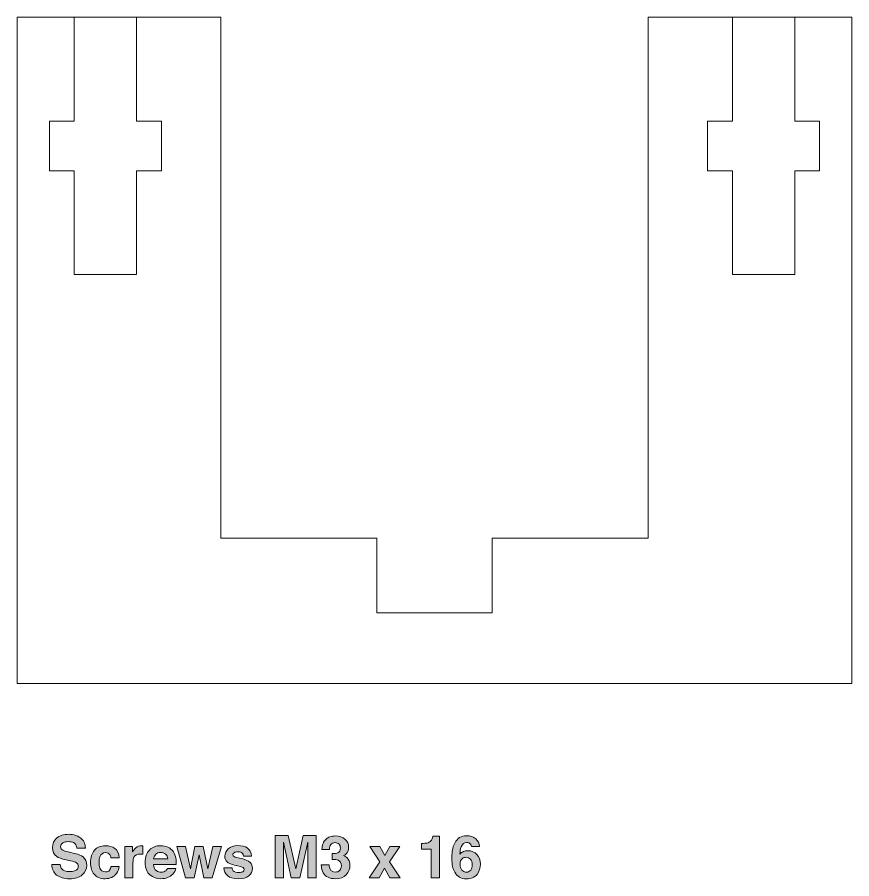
# Model space of a CAD drawing. Header units: millimetres. Extents: x 5 to 208, y 122 to 281.
# Drawn here: x 60.36 to 100.56, y 122.68 to 164.19 of the extents above; entities that cross this region are included whole.
import ezdxf

# ---------------------------------------------------------------- set-up
doc = ezdxf.new("R2010")
doc.units = ezdxf.units.MM
doc.header["$MEASUREMENT"] = 0
doc.layers.get('0').update_dxf_attribs({"lineweight": 0})

# ---------------------------------------------------------------- blocks, each defined once
blk = doc.blocks.new('Block_11')
h = blk.add_hatch(color=7)
h.dxf.hatch_style = 2
edge = h.paths.add_edge_path()
edge.add_spline(control_points=[(62.43, 123.357), (62.443, 123.264), (62.469, 123.195), (62.507, 123.149), (62.577, 123.065), (62.698, 123.023), (62.869, 123.023), (62.971, 123.023), (63.054, 123.034), (63.118, 123.056), (63.239, 123.098), (63.299, 123.177), (63.299, 123.292), (63.299, 123.359), (63.27, 123.411), (63.21, 123.448), (63.151, 123.484), (63.057, 123.515), (62.928, 123.543), (62.928, 123.543), (62.708, 123.591), (62.708, 123.591), (62.492, 123.639), (62.344, 123.691), (62.263, 123.747), (62.126, 123.841), (62.058, 123.987), (62.058, 124.186), (62.058, 124.368), (62.124, 124.519), (62.258, 124.64), (62.392, 124.76), (62.589, 124.82), (62.849, 124.82), (63.065, 124.82), (63.25, 124.763), (63.403, 124.65), (63.556, 124.536), (63.636, 124.372), (63.644, 124.156), (63.644, 124.156), (63.236, 124.156), (63.236, 124.156), (63.228, 124.278), (63.174, 124.365), (63.072, 124.417), (63.004, 124.45), (62.92, 124.468), (62.819, 124.468), (62.707, 124.468), (62.617, 124.445), (62.551, 124.401), (62.484, 124.357), (62.45, 124.296), (62.45, 124.217), (62.45, 124.144), (62.483, 124.09), (62.549, 124.054), (62.592, 124.03), (62.681, 124.002), (62.819, 123.97), (62.819, 123.97), (63.175, 123.886), (63.175, 123.886), (63.332, 123.849), (63.449, 123.8), (63.527, 123.739), (63.648, 123.643), (63.708, 123.505), (63.708, 123.324), (63.708, 123.138), (63.637, 122.984), (63.493, 122.861), (63.35, 122.739), (63.147, 122.677), (62.885, 122.677), (62.618, 122.677), (62.408, 122.738), (62.254, 122.859), (62.101, 122.979), (62.024, 123.145), (62.024, 123.357), (62.024, 123.357), (62.43, 123.357), (62.43, 123.357)], knot_values=[0, 0, 0, 0, 1, 1, 1, 2, 2, 2, 3, 3, 3, 4, 4, 4, 5, 5, 5, 6, 6, 6, 7, 7, 7, 8, 8, 8, 9, 9, 9, 10, 10, 10, 11, 11, 11, 12, 12, 12, 13, 13, 13, 14, 14, 14, 15, 15, 15, 16, 16, 16, 17, 17, 17, 18, 18, 18, 19, 19, 19, 20, 20, 20, 21, 21, 21, 22, 22, 22, 23, 23, 23, 24, 24, 24, 25, 25, 25, 26, 26, 26, 27, 27, 27, 28, 28, 28, 28], degree=3, periodic=0)
h = blk.add_hatch(color=7)
h.dxf.hatch_style = 2
edge = h.paths.add_edge_path()
edge.add_spline(control_points=[(74.14, 124.761), (74.14, 124.761), (74.751, 124.761), (74.751, 124.761), (74.751, 124.761), (74.751, 122.73), (74.751, 122.73), (74.751, 122.73), (74.355, 122.73), (74.355, 122.73), (74.355, 122.73), (74.355, 124.104), (74.355, 124.104), (74.355, 124.143), (74.355, 124.198), (74.357, 124.27), (74.358, 124.341), (74.358, 124.396), (74.358, 124.434), (74.358, 124.434), (73.973, 122.73), (73.973, 122.73), (73.973, 122.73), (73.56, 122.73), (73.56, 122.73), (73.56, 122.73), (73.178, 124.434), (73.178, 124.434), (73.178, 124.396), (73.179, 124.341), (73.18, 124.27), (73.181, 124.198), (73.181, 124.143), (73.181, 124.104), (73.181, 124.104), (73.181, 122.73), (73.181, 122.73), (73.181, 122.73), (72.786, 122.73), (72.786, 122.73), (72.786, 122.73), (72.786, 124.761), (72.786, 124.761), (72.786, 124.761), (73.403, 124.761), (73.403, 124.761), (73.403, 124.761), (73.773, 123.164), (73.773, 123.164), (73.773, 123.164), (74.14, 124.761), (74.14, 124.761)], knot_values=[0, 0, 0, 0, 1, 1, 1, 2, 2, 2, 3, 3, 3, 4, 4, 4, 5, 5, 5, 6, 6, 6, 7, 7, 7, 8, 8, 8, 9, 9, 9, 10, 10, 10, 11, 11, 11, 12, 12, 12, 13, 13, 13, 14, 14, 14, 15, 15, 15, 16, 16, 16, 17, 17, 17, 17], degree=3, periodic=0)
h = blk.add_hatch(color=7)
h.dxf.hatch_style = 2
edge = h.paths.add_edge_path()
edge.add_spline(control_points=[(75.389, 123.343), (75.389, 123.263), (75.401, 123.197), (75.427, 123.145), (75.475, 123.048), (75.561, 123), (75.687, 123), (75.764, 123), (75.831, 123.026), (75.889, 123.079), (75.946, 123.132), (75.974, 123.208), (75.974, 123.307), (75.974, 123.438), (75.921, 123.526), (75.815, 123.57), (75.755, 123.595), (75.659, 123.608), (75.529, 123.608), (75.529, 123.608), (75.529, 123.889), (75.529, 123.889), (75.656, 123.89), (75.745, 123.903), (75.796, 123.926), (75.883, 123.965), (75.926, 124.042), (75.926, 124.16), (75.926, 124.236), (75.904, 124.298), (75.859, 124.346), (75.815, 124.394), (75.752, 124.418), (75.672, 124.418), (75.579, 124.418), (75.511, 124.388), (75.468, 124.33), (75.424, 124.271), (75.403, 124.192), (75.405, 124.094), (75.405, 124.094), (75.039, 124.094), (75.039, 124.094), (75.042, 124.193), (75.059, 124.287), (75.09, 124.377), (75.122, 124.454), (75.172, 124.527), (75.241, 124.593), (75.292, 124.64), (75.354, 124.676), (75.424, 124.7), (75.495, 124.725), (75.582, 124.738), (75.684, 124.738), (75.875, 124.738), (76.029, 124.688), (76.146, 124.589), (76.263, 124.491), (76.322, 124.358), (76.322, 124.192), (76.322, 124.074), (76.287, 123.975), (76.217, 123.894), (76.173, 123.844), (76.127, 123.809), (76.079, 123.791), (76.115, 123.791), (76.166, 123.76), (76.233, 123.699), (76.334, 123.606), (76.384, 123.479), (76.384, 123.318), (76.384, 123.149), (76.325, 123.001), (76.208, 122.872), (76.091, 122.744), (75.918, 122.68), (75.688, 122.68), (75.406, 122.68), (75.209, 122.773), (75.099, 122.957), (75.041, 123.055), (75.009, 123.184), (75.003, 123.343), (75.003, 123.343), (75.389, 123.343), (75.389, 123.343)], knot_values=[0, 0, 0, 0, 1, 1, 1, 2, 2, 2, 3, 3, 3, 4, 4, 4, 5, 5, 5, 6, 6, 6, 7, 7, 7, 8, 8, 8, 9, 9, 9, 10, 10, 10, 11, 11, 11, 12, 12, 12, 13, 13, 13, 14, 14, 14, 15, 15, 15, 16, 16, 16, 17, 17, 17, 18, 18, 18, 19, 19, 19, 20, 20, 20, 21, 21, 21, 22, 22, 22, 23, 23, 23, 24, 24, 24, 25, 25, 25, 26, 26, 26, 27, 27, 27, 28, 28, 28, 29, 29, 29, 29], degree=3, periodic=0)
h = blk.add_hatch(color=7)
h.dxf.hatch_style = 2
edge = h.paths.add_edge_path()
edge.add_spline(control_points=[(79.831, 124.108), (79.831, 124.108), (79.831, 124.375), (79.831, 124.375), (79.955, 124.381), (80.042, 124.389), (80.091, 124.4), (80.17, 124.417), (80.234, 124.452), (80.284, 124.505), (80.318, 124.541), (80.343, 124.588), (80.361, 124.648), (80.371, 124.684), (80.376, 124.71), (80.376, 124.728), (80.376, 124.728), (80.704, 124.728), (80.704, 124.728), (80.704, 124.728), (80.704, 122.73), (80.704, 122.73), (80.704, 122.73), (80.301, 122.73), (80.301, 122.73), (80.301, 122.73), (80.301, 124.108), (80.301, 124.108), (80.301, 124.108), (79.831, 124.108), (79.831, 124.108)], knot_values=[0, 0, 0, 0, 1, 1, 1, 2, 2, 2, 3, 3, 3, 4, 4, 4, 5, 5, 5, 6, 6, 6, 7, 7, 7, 8, 8, 8, 9, 9, 9, 10, 10, 10, 10], degree=3, periodic=0)
h = blk.add_hatch(color=7)
h.dxf.hatch_style = 2
edge = h.paths.add_edge_path()
edge.add_spline(control_points=[(81.775, 123.099), (81.832, 123.031), (81.906, 122.997), (81.995, 122.997), (82.082, 122.997), (82.151, 123.03), (82.201, 123.096), (82.251, 123.161), (82.276, 123.247), (82.276, 123.351), (82.276, 123.468), (82.248, 123.557), (82.191, 123.619), (82.134, 123.681), (82.064, 123.712), (81.981, 123.712), (81.914, 123.712), (81.855, 123.692), (81.803, 123.652), (81.726, 123.592), (81.688, 123.495), (81.688, 123.362), (81.688, 123.255), (81.717, 123.167), (81.775, 123.099)], knot_values=[0, 0, 0, 0, 1, 1, 1, 2, 2, 2, 3, 3, 3, 4, 4, 4, 5, 5, 5, 6, 6, 6, 7, 7, 7, 8, 8, 8, 8], degree=3, periodic=0)
edge = h.paths.add_edge_path()
edge.add_spline(control_points=[(82.24, 124.225), (82.24, 124.257), (82.228, 124.292), (82.203, 124.331), (82.161, 124.393), (82.097, 124.425), (82.012, 124.425), (81.884, 124.425), (81.793, 124.353), (81.739, 124.21), (81.709, 124.131), (81.689, 124.014), (81.678, 123.86), (81.727, 123.918), (81.783, 123.96), (81.848, 123.987), (81.912, 124.013), (81.985, 124.027), (82.068, 124.027), (82.245, 124.027), (82.391, 123.966), (82.504, 123.846), (82.618, 123.725), (82.674, 123.572), (82.674, 123.384), (82.674, 123.198), (82.619, 123.033), (82.508, 122.891), (82.396, 122.748), (82.224, 122.677), (81.989, 122.677), (81.738, 122.677), (81.552, 122.783), (81.433, 122.993), (81.34, 123.157), (81.294, 123.37), (81.294, 123.63), (81.294, 123.782), (81.3, 123.906), (81.313, 124.002), (81.336, 124.172), (81.38, 124.313), (81.447, 124.426), (81.503, 124.523), (81.578, 124.6), (81.67, 124.659), (81.763, 124.718), (81.873, 124.747), (82.002, 124.747), (82.188, 124.747), (82.335, 124.7), (82.446, 124.605), (82.556, 124.51), (82.618, 124.383), (82.632, 124.225), (82.632, 124.225), (82.24, 124.225), (82.24, 124.225)], knot_values=[0, 0, 0, 0, 1, 1, 1, 2, 2, 2, 3, 3, 3, 4, 4, 4, 5, 5, 5, 6, 6, 6, 7, 7, 7, 8, 8, 8, 9, 9, 9, 10, 10, 10, 11, 11, 11, 12, 12, 12, 13, 13, 13, 14, 14, 14, 15, 15, 15, 16, 16, 16, 17, 17, 17, 18, 18, 18, 19, 19, 19, 19], degree=3, periodic=0)
h = blk.add_hatch(color=7)
h.dxf.hatch_style = 2
edge = h.paths.add_edge_path()
edge.add_spline(control_points=[(64.873, 123.693), (64.866, 123.749), (64.847, 123.8), (64.816, 123.845), (64.772, 123.905), (64.703, 123.936), (64.61, 123.936), (64.478, 123.936), (64.387, 123.87), (64.338, 123.739), (64.312, 123.669), (64.3, 123.576), (64.3, 123.461), (64.3, 123.351), (64.312, 123.262), (64.338, 123.196), (64.385, 123.071), (64.474, 123.008), (64.603, 123.008), (64.695, 123.008), (64.761, 123.033), (64.8, 123.083), (64.838, 123.132), (64.862, 123.196), (64.87, 123.276), (64.87, 123.276), (65.271, 123.276), (65.271, 123.276), (65.262, 123.156), (65.219, 123.043), (65.142, 122.937), (65.018, 122.765), (64.836, 122.679), (64.594, 122.679), (64.352, 122.679), (64.174, 122.75), (64.06, 122.894), (63.946, 123.037), (63.889, 123.223), (63.889, 123.451), (63.889, 123.709), (63.952, 123.909), (64.078, 124.053), (64.204, 124.196), (64.378, 124.268), (64.599, 124.268), (64.788, 124.268), (64.942, 124.225), (65.062, 124.141), (65.182, 124.056), (65.253, 123.907), (65.275, 123.693), (65.275, 123.693), (64.873, 123.693), (64.873, 123.693)], knot_values=[0, 0, 0, 0, 1, 1, 1, 2, 2, 2, 3, 3, 3, 4, 4, 4, 5, 5, 5, 6, 6, 6, 7, 7, 7, 8, 8, 8, 9, 9, 9, 10, 10, 10, 11, 11, 11, 12, 12, 12, 13, 13, 13, 14, 14, 14, 15, 15, 15, 16, 16, 16, 17, 17, 17, 18, 18, 18, 18], degree=3, periodic=0)
h = blk.add_hatch(color=7)
h.dxf.hatch_style = 2
edge = h.paths.add_edge_path()
edge.add_spline(control_points=[(66.378, 124.267), (66.384, 124.266), (66.395, 124.266), (66.412, 124.265), (66.412, 124.265), (66.412, 123.863), (66.412, 123.863), (66.387, 123.865), (66.365, 123.867), (66.346, 123.868), (66.327, 123.869), (66.311, 123.869), (66.299, 123.869), (66.141, 123.869), (66.035, 123.818), (65.981, 123.715), (65.95, 123.657), (65.935, 123.568), (65.935, 123.448), (65.935, 123.448), (65.935, 122.73), (65.935, 122.73), (65.935, 122.73), (65.54, 122.73), (65.54, 122.73), (65.54, 122.73), (65.54, 124.232), (65.54, 124.232), (65.54, 124.232), (65.915, 124.232), (65.915, 124.232), (65.915, 124.232), (65.915, 123.97), (65.915, 123.97), (65.975, 124.07), (66.028, 124.139), (66.073, 124.175), (66.147, 124.237), (66.242, 124.268), (66.36, 124.268), (66.367, 124.268), (66.373, 124.267), (66.378, 124.267)], knot_values=[0, 0, 0, 0, 1, 1, 1, 2, 2, 2, 3, 3, 3, 4, 4, 4, 5, 5, 5, 6, 6, 6, 7, 7, 7, 8, 8, 8, 9, 9, 9, 10, 10, 10, 11, 11, 11, 12, 12, 12, 13, 13, 13, 14, 14, 14, 14], degree=3, periodic=0)
h = blk.add_hatch(color=7)
h.dxf.hatch_style = 2
edge = h.paths.add_edge_path()
edge.add_spline(control_points=[(67.034, 123.862), (66.978, 123.805), (66.943, 123.728), (66.929, 123.63), (66.929, 123.63), (67.606, 123.63), (67.606, 123.63), (67.598, 123.734), (67.563, 123.813), (67.501, 123.867), (67.438, 123.921), (67.361, 123.948), (67.268, 123.948), (67.167, 123.948), (67.089, 123.919), (67.034, 123.862)], knot_values=[0, 0, 0, 0, 1, 1, 1, 2, 2, 2, 3, 3, 3, 4, 4, 4, 5, 5, 5, 5], degree=3, periodic=0)
edge = h.paths.add_edge_path()
edge.add_spline(control_points=[(67.621, 124.201), (67.726, 124.154), (67.812, 124.08), (67.881, 123.979), (67.942, 123.89), (67.982, 123.786), (68, 123.669), (68.011, 123.6), (68.015, 123.5), (68.013, 123.371), (68.013, 123.371), (66.919, 123.371), (66.919, 123.371), (66.925, 123.22), (66.978, 123.114), (67.076, 123.054), (67.136, 123.016), (67.209, 122.997), (67.293, 122.997), (67.382, 122.997), (67.455, 123.02), (67.511, 123.066), (67.541, 123.091), (67.568, 123.125), (67.592, 123.169), (67.592, 123.169), (67.993, 123.169), (67.993, 123.169), (67.982, 123.08), (67.933, 122.99), (67.847, 122.898), (67.713, 122.752), (67.524, 122.679), (67.282, 122.679), (67.082, 122.679), (66.906, 122.74), (66.753, 122.863), (66.6, 122.987), (66.524, 123.187), (66.524, 123.465), (66.524, 123.725), (66.593, 123.925), (66.731, 124.063), (66.869, 124.202), (67.048, 124.272), (67.268, 124.272), (67.398, 124.272), (67.516, 124.248), (67.621, 124.201)], knot_values=[0, 0, 0, 0, 1, 1, 1, 2, 2, 2, 3, 3, 3, 4, 4, 4, 5, 5, 5, 6, 6, 6, 7, 7, 7, 8, 8, 8, 9, 9, 9, 10, 10, 10, 11, 11, 11, 12, 12, 12, 13, 13, 13, 14, 14, 14, 15, 15, 15, 16, 16, 16, 16], degree=3, periodic=0)
h = blk.add_hatch(color=7)
h.dxf.hatch_style = 2
edge = h.paths.add_edge_path()
edge.add_spline(control_points=[(68.92, 124.232), (68.92, 124.232), (69.318, 124.232), (69.318, 124.232), (69.318, 124.232), (69.547, 123.15), (69.547, 123.15), (69.547, 123.15), (69.781, 124.232), (69.781, 124.232), (69.781, 124.232), (70.191, 124.232), (70.191, 124.232), (70.191, 124.232), (69.755, 122.73), (69.755, 122.73), (69.755, 122.73), (69.351, 122.73), (69.351, 122.73), (69.351, 122.73), (69.116, 123.824), (69.116, 123.824), (69.116, 123.824), (68.877, 122.73), (68.877, 122.73), (68.877, 122.73), (68.47, 122.73), (68.47, 122.73), (68.47, 122.73), (68.048, 124.232), (68.048, 124.232), (68.048, 124.232), (68.47, 124.232), (68.47, 124.232), (68.47, 124.232), (68.704, 123.154), (68.704, 123.154), (68.704, 123.154), (68.92, 124.232), (68.92, 124.232)], knot_values=[0, 0, 0, 0, 1, 1, 1, 2, 2, 2, 3, 3, 3, 4, 4, 4, 5, 5, 5, 6, 6, 6, 7, 7, 7, 8, 8, 8, 9, 9, 9, 10, 10, 10, 11, 11, 11, 12, 12, 12, 13, 13, 13, 13], degree=3, periodic=0)
h = blk.add_hatch(color=7)
h.dxf.hatch_style = 2
edge = h.paths.add_edge_path()
edge.add_spline(control_points=[(70.712, 123.209), (70.72, 123.139), (70.738, 123.09), (70.766, 123.061), (70.815, 123.008), (70.905, 122.982), (71.037, 122.982), (71.115, 122.982), (71.176, 122.993), (71.222, 123.016), (71.268, 123.039), (71.29, 123.074), (71.29, 123.12), (71.29, 123.164), (71.272, 123.197), (71.235, 123.22), (71.198, 123.243), (71.061, 123.283), (70.824, 123.339), (70.654, 123.381), (70.534, 123.434), (70.464, 123.497), (70.394, 123.56), (70.359, 123.65), (70.359, 123.767), (70.359, 123.906), (70.413, 124.025), (70.522, 124.125), (70.632, 124.225), (70.785, 124.275), (70.983, 124.275), (71.171, 124.275), (71.324, 124.237), (71.442, 124.162), (71.56, 124.087), (71.628, 123.958), (71.646, 123.774), (71.646, 123.774), (71.253, 123.774), (71.253, 123.774), (71.248, 123.825), (71.233, 123.865), (71.21, 123.894), (71.167, 123.947), (71.093, 123.974), (70.989, 123.974), (70.904, 123.974), (70.843, 123.961), (70.806, 123.934), (70.77, 123.907), (70.752, 123.876), (70.752, 123.841), (70.752, 123.795), (70.771, 123.763), (70.809, 123.743), (70.848, 123.721), (70.985, 123.685), (71.22, 123.634), (71.376, 123.597), (71.493, 123.541), (71.572, 123.467), (71.649, 123.392), (71.687, 123.298), (71.687, 123.185), (71.687, 123.036), (71.632, 122.914), (71.521, 122.82), (71.41, 122.726), (71.238, 122.679), (71.007, 122.679), (70.77, 122.679), (70.595, 122.728), (70.483, 122.828), (70.37, 122.928), (70.313, 123.055), (70.313, 123.209), (70.313, 123.209), (70.712, 123.209), (70.712, 123.209)], knot_values=[0, 0, 0, 0, 1, 1, 1, 2, 2, 2, 3, 3, 3, 4, 4, 4, 5, 5, 5, 6, 6, 6, 7, 7, 7, 8, 8, 8, 9, 9, 9, 10, 10, 10, 11, 11, 11, 12, 12, 12, 13, 13, 13, 14, 14, 14, 15, 15, 15, 16, 16, 16, 17, 17, 17, 18, 18, 18, 19, 19, 19, 20, 20, 20, 21, 21, 21, 22, 22, 22, 23, 23, 23, 24, 24, 24, 25, 25, 25, 26, 26, 26, 26], degree=3, periodic=0)
h = blk.add_hatch(color=7)
h.dxf.hatch_style = 2
edge = h.paths.add_edge_path()
edge.add_spline(control_points=[(77.316, 122.73), (77.316, 122.73), (77.828, 123.49), (77.828, 123.49), (77.828, 123.49), (77.338, 124.229), (77.338, 124.229), (77.338, 124.229), (77.819, 124.229), (77.819, 124.229), (77.819, 124.229), (78.07, 123.794), (78.07, 123.794), (78.07, 123.794), (78.315, 124.229), (78.315, 124.229), (78.315, 124.229), (78.782, 124.229), (78.782, 124.229), (78.782, 124.229), (78.289, 123.497), (78.289, 123.497), (78.289, 123.497), (78.801, 122.73), (78.801, 122.73), (78.801, 122.73), (78.312, 122.73), (78.312, 122.73), (78.312, 122.73), (78.054, 123.181), (78.054, 123.181), (78.054, 123.181), (77.793, 122.73), (77.793, 122.73), (77.793, 122.73), (77.316, 122.73), (77.316, 122.73)], knot_values=[0, 0, 0, 0, 1, 1, 1, 2, 2, 2, 3, 3, 3, 4, 4, 4, 5, 5, 5, 6, 6, 6, 7, 7, 7, 8, 8, 8, 9, 9, 9, 10, 10, 10, 11, 11, 11, 12, 12, 12, 12], degree=3, periodic=0)
for points, knots in [([(62.43, 123.357), (62.443, 123.264), (62.469, 123.195), (62.507, 123.149), (62.577, 123.065), (62.698, 123.023), (62.869, 123.023), (62.971, 123.023), (63.054, 123.034), (63.118, 123.056), (63.239, 123.098), (63.299, 123.177), (63.299, 123.292), (63.299, 123.359), (63.27, 123.411), (63.21, 123.448), (63.151, 123.484), (63.057, 123.515), (62.928, 123.543), (62.928, 123.543), (62.708, 123.591), (62.708, 123.591), (62.492, 123.639), (62.344, 123.691), (62.263, 123.747), (62.126, 123.841), (62.058, 123.987), (62.058, 124.186), (62.058, 124.368), (62.124, 124.519), (62.258, 124.64), (62.392, 124.76), (62.589, 124.82), (62.849, 124.82), (63.065, 124.82), (63.25, 124.763), (63.403, 124.65), (63.556, 124.536), (63.636, 124.372), (63.644, 124.156), (63.644, 124.156), (63.236, 124.156), (63.236, 124.156), (63.228, 124.278), (63.174, 124.365), (63.072, 124.417), (63.004, 124.45), (62.92, 124.468), (62.819, 124.468), (62.707, 124.468), (62.617, 124.445), (62.551, 124.401), (62.484, 124.357), (62.45, 124.296), (62.45, 124.217), (62.45, 124.144), (62.483, 124.09), (62.549, 124.054), (62.592, 124.03), (62.681, 124.002), (62.819, 123.97), (62.819, 123.97), (63.175, 123.886), (63.175, 123.886), (63.332, 123.849), (63.449, 123.8), (63.527, 123.739), (63.648, 123.643), (63.708, 123.505), (63.708, 123.324), (63.708, 123.138), (63.637, 122.984), (63.493, 122.861), (63.35, 122.739), (63.147, 122.677), (62.885, 122.677), (62.618, 122.677), (62.408, 122.738), (62.254, 122.859), (62.101, 122.979), (62.024, 123.145), (62.024, 123.357), (62.024, 123.357), (62.43, 123.357), (62.43, 123.357)], [0, 0, 0, 0, 1, 1, 1, 2, 2, 2, 3, 3, 3, 4, 4, 4, 5, 5, 5, 6, 6, 6, 7, 7, 7, 8, 8, 8, 9, 9, 9, 10, 10, 10, 11, 11, 11, 12, 12, 12, 13, 13, 13, 14, 14, 14, 15, 15, 15, 16, 16, 16, 17, 17, 17, 18, 18, 18, 19, 19, 19, 20, 20, 20, 21, 21, 21, 22, 22, 22, 23, 23, 23, 24, 24, 24, 25, 25, 25, 26, 26, 26, 27, 27, 27, 28, 28, 28, 28]), ([(74.14, 124.761), (74.14, 124.761), (74.751, 124.761), (74.751, 124.761), (74.751, 124.761), (74.751, 122.73), (74.751, 122.73), (74.751, 122.73), (74.355, 122.73), (74.355, 122.73), (74.355, 122.73), (74.355, 124.104), (74.355, 124.104), (74.355, 124.143), (74.355, 124.198), (74.357, 124.27), (74.358, 124.341), (74.358, 124.396), (74.358, 124.434), (74.358, 124.434), (73.973, 122.73), (73.973, 122.73), (73.973, 122.73), (73.56, 122.73), (73.56, 122.73), (73.56, 122.73), (73.178, 124.434), (73.178, 124.434), (73.178, 124.396), (73.179, 124.341), (73.18, 124.27), (73.181, 124.198), (73.181, 124.143), (73.181, 124.104), (73.181, 124.104), (73.181, 122.73), (73.181, 122.73), (73.181, 122.73), (72.786, 122.73), (72.786, 122.73), (72.786, 122.73), (72.786, 124.761), (72.786, 124.761), (72.786, 124.761), (73.403, 124.761), (73.403, 124.761), (73.403, 124.761), (73.773, 123.164), (73.773, 123.164), (73.773, 123.164), (74.14, 124.761), (74.14, 124.761)], [0, 0, 0, 0, 1, 1, 1, 2, 2, 2, 3, 3, 3, 4, 4, 4, 5, 5, 5, 6, 6, 6, 7, 7, 7, 8, 8, 8, 9, 9, 9, 10, 10, 10, 11, 11, 11, 12, 12, 12, 13, 13, 13, 14, 14, 14, 15, 15, 15, 16, 16, 16, 17, 17, 17, 17]), ([(75.389, 123.343), (75.389, 123.263), (75.401, 123.197), (75.427, 123.145), (75.475, 123.048), (75.561, 123), (75.687, 123), (75.764, 123), (75.831, 123.026), (75.889, 123.079), (75.946, 123.132), (75.974, 123.208), (75.974, 123.307), (75.974, 123.438), (75.921, 123.526), (75.815, 123.57), (75.755, 123.595), (75.659, 123.608), (75.529, 123.608), (75.529, 123.608), (75.529, 123.889), (75.529, 123.889), (75.656, 123.89), (75.745, 123.903), (75.796, 123.926), (75.883, 123.965), (75.926, 124.042), (75.926, 124.16), (75.926, 124.236), (75.904, 124.298), (75.859, 124.346), (75.815, 124.394), (75.752, 124.418), (75.672, 124.418), (75.579, 124.418), (75.511, 124.388), (75.468, 124.33), (75.424, 124.271), (75.403, 124.192), (75.405, 124.094), (75.405, 124.094), (75.039, 124.094), (75.039, 124.094), (75.042, 124.193), (75.059, 124.287), (75.09, 124.377), (75.122, 124.454), (75.172, 124.527), (75.241, 124.593), (75.292, 124.64), (75.354, 124.676), (75.424, 124.7), (75.495, 124.725), (75.582, 124.738), (75.684, 124.738), (75.875, 124.738), (76.029, 124.688), (76.146, 124.589), (76.263, 124.491), (76.322, 124.358), (76.322, 124.192), (76.322, 124.074), (76.287, 123.975), (76.217, 123.894), (76.173, 123.844), (76.127, 123.809), (76.079, 123.791), (76.115, 123.791), (76.166, 123.76), (76.233, 123.699), (76.334, 123.606), (76.384, 123.479), (76.384, 123.318), (76.384, 123.149), (76.325, 123.001), (76.208, 122.872), (76.091, 122.744), (75.918, 122.68), (75.688, 122.68), (75.406, 122.68), (75.209, 122.773), (75.099, 122.957), (75.041, 123.055), (75.009, 123.184), (75.003, 123.343), (75.003, 123.343), (75.389, 123.343), (75.389, 123.343)], [0, 0, 0, 0, 1, 1, 1, 2, 2, 2, 3, 3, 3, 4, 4, 4, 5, 5, 5, 6, 6, 6, 7, 7, 7, 8, 8, 8, 9, 9, 9, 10, 10, 10, 11, 11, 11, 12, 12, 12, 13, 13, 13, 14, 14, 14, 15, 15, 15, 16, 16, 16, 17, 17, 17, 18, 18, 18, 19, 19, 19, 20, 20, 20, 21, 21, 21, 22, 22, 22, 23, 23, 23, 24, 24, 24, 25, 25, 25, 26, 26, 26, 27, 27, 27, 28, 28, 28, 29, 29, 29, 29]), ([(79.831, 124.108), (79.831, 124.108), (79.831, 124.375), (79.831, 124.375), (79.955, 124.381), (80.042, 124.389), (80.091, 124.4), (80.17, 124.417), (80.234, 124.452), (80.284, 124.505), (80.318, 124.541), (80.343, 124.588), (80.361, 124.648), (80.371, 124.684), (80.376, 124.71), (80.376, 124.728), (80.376, 124.728), (80.704, 124.728), (80.704, 124.728), (80.704, 124.728), (80.704, 122.73), (80.704, 122.73), (80.704, 122.73), (80.301, 122.73), (80.301, 122.73), (80.301, 122.73), (80.301, 124.108), (80.301, 124.108), (80.301, 124.108), (79.831, 124.108), (79.831, 124.108)], [0, 0, 0, 0, 1, 1, 1, 2, 2, 2, 3, 3, 3, 4, 4, 4, 5, 5, 5, 6, 6, 6, 7, 7, 7, 8, 8, 8, 9, 9, 9, 10, 10, 10, 10]), ([(82.24, 124.225), (82.24, 124.257), (82.228, 124.292), (82.203, 124.331), (82.161, 124.393), (82.097, 124.425), (82.012, 124.425), (81.884, 124.425), (81.793, 124.353), (81.739, 124.21), (81.709, 124.131), (81.689, 124.014), (81.678, 123.86), (81.727, 123.918), (81.783, 123.96), (81.848, 123.987), (81.912, 124.013), (81.985, 124.027), (82.068, 124.027), (82.245, 124.027), (82.391, 123.966), (82.504, 123.846), (82.618, 123.725), (82.674, 123.572), (82.674, 123.384), (82.674, 123.198), (82.619, 123.033), (82.508, 122.891), (82.396, 122.748), (82.224, 122.677), (81.989, 122.677), (81.738, 122.677), (81.552, 122.783), (81.433, 122.993), (81.34, 123.157), (81.294, 123.37), (81.294, 123.63), (81.294, 123.782), (81.3, 123.906), (81.313, 124.002), (81.336, 124.172), (81.38, 124.313), (81.447, 124.426), (81.503, 124.523), (81.578, 124.6), (81.67, 124.659), (81.763, 124.718), (81.873, 124.747), (82.002, 124.747), (82.188, 124.747), (82.335, 124.7), (82.446, 124.605), (82.556, 124.51), (82.618, 124.383), (82.632, 124.225), (82.632, 124.225), (82.24, 124.225), (82.24, 124.225)], [0, 0, 0, 0, 1, 1, 1, 2, 2, 2, 3, 3, 3, 4, 4, 4, 5, 5, 5, 6, 6, 6, 7, 7, 7, 8, 8, 8, 9, 9, 9, 10, 10, 10, 11, 11, 11, 12, 12, 12, 13, 13, 13, 14, 14, 14, 15, 15, 15, 16, 16, 16, 17, 17, 17, 18, 18, 18, 19, 19, 19, 19]), ([(64.873, 123.693), (64.866, 123.749), (64.847, 123.8), (64.816, 123.845), (64.772, 123.905), (64.703, 123.936), (64.61, 123.936), (64.478, 123.936), (64.387, 123.87), (64.338, 123.739), (64.312, 123.669), (64.3, 123.576), (64.3, 123.461), (64.3, 123.351), (64.312, 123.262), (64.338, 123.196), (64.385, 123.071), (64.474, 123.008), (64.603, 123.008), (64.695, 123.008), (64.761, 123.033), (64.8, 123.083), (64.838, 123.132), (64.862, 123.196), (64.87, 123.276), (64.87, 123.276), (65.271, 123.276), (65.271, 123.276), (65.262, 123.156), (65.219, 123.043), (65.142, 122.937), (65.018, 122.765), (64.836, 122.679), (64.594, 122.679), (64.352, 122.679), (64.174, 122.75), (64.06, 122.894), (63.946, 123.037), (63.889, 123.223), (63.889, 123.451), (63.889, 123.709), (63.952, 123.909), (64.078, 124.053), (64.204, 124.196), (64.378, 124.268), (64.599, 124.268), (64.788, 124.268), (64.942, 124.225), (65.062, 124.141), (65.182, 124.056), (65.253, 123.907), (65.275, 123.693), (65.275, 123.693), (64.873, 123.693), (64.873, 123.693)], [0, 0, 0, 0, 1, 1, 1, 2, 2, 2, 3, 3, 3, 4, 4, 4, 5, 5, 5, 6, 6, 6, 7, 7, 7, 8, 8, 8, 9, 9, 9, 10, 10, 10, 11, 11, 11, 12, 12, 12, 13, 13, 13, 14, 14, 14, 15, 15, 15, 16, 16, 16, 17, 17, 17, 18, 18, 18, 18]), ([(66.378, 124.267), (66.384, 124.266), (66.395, 124.266), (66.412, 124.265), (66.412, 124.265), (66.412, 123.863), (66.412, 123.863), (66.387, 123.865), (66.365, 123.867), (66.346, 123.868), (66.327, 123.869), (66.311, 123.869), (66.299, 123.869), (66.141, 123.869), (66.035, 123.818), (65.981, 123.715), (65.95, 123.657), (65.935, 123.568), (65.935, 123.448), (65.935, 123.448), (65.935, 122.73), (65.935, 122.73), (65.935, 122.73), (65.54, 122.73), (65.54, 122.73), (65.54, 122.73), (65.54, 124.232), (65.54, 124.232), (65.54, 124.232), (65.915, 124.232), (65.915, 124.232), (65.915, 124.232), (65.915, 123.97), (65.915, 123.97), (65.975, 124.07), (66.028, 124.139), (66.073, 124.175), (66.147, 124.237), (66.242, 124.268), (66.36, 124.268), (66.367, 124.268), (66.373, 124.267), (66.378, 124.267)], [0, 0, 0, 0, 1, 1, 1, 2, 2, 2, 3, 3, 3, 4, 4, 4, 5, 5, 5, 6, 6, 6, 7, 7, 7, 8, 8, 8, 9, 9, 9, 10, 10, 10, 11, 11, 11, 12, 12, 12, 13, 13, 13, 14, 14, 14, 14]), ([(67.621, 124.201), (67.726, 124.154), (67.812, 124.08), (67.881, 123.979), (67.942, 123.89), (67.982, 123.786), (68, 123.669), (68.011, 123.6), (68.015, 123.5), (68.013, 123.371), (68.013, 123.371), (66.919, 123.371), (66.919, 123.371), (66.925, 123.22), (66.978, 123.114), (67.076, 123.054), (67.136, 123.016), (67.209, 122.997), (67.293, 122.997), (67.382, 122.997), (67.455, 123.02), (67.511, 123.066), (67.541, 123.091), (67.568, 123.125), (67.592, 123.169), (67.592, 123.169), (67.993, 123.169), (67.993, 123.169), (67.982, 123.08), (67.933, 122.99), (67.847, 122.898), (67.713, 122.752), (67.524, 122.679), (67.282, 122.679), (67.082, 122.679), (66.906, 122.74), (66.753, 122.863), (66.6, 122.987), (66.524, 123.187), (66.524, 123.465), (66.524, 123.725), (66.593, 123.925), (66.731, 124.063), (66.869, 124.202), (67.048, 124.272), (67.268, 124.272), (67.398, 124.272), (67.516, 124.248), (67.621, 124.201)], [0, 0, 0, 0, 1, 1, 1, 2, 2, 2, 3, 3, 3, 4, 4, 4, 5, 5, 5, 6, 6, 6, 7, 7, 7, 8, 8, 8, 9, 9, 9, 10, 10, 10, 11, 11, 11, 12, 12, 12, 13, 13, 13, 14, 14, 14, 15, 15, 15, 16, 16, 16, 16]), ([(68.92, 124.232), (68.92, 124.232), (69.318, 124.232), (69.318, 124.232), (69.318, 124.232), (69.547, 123.15), (69.547, 123.15), (69.547, 123.15), (69.781, 124.232), (69.781, 124.232), (69.781, 124.232), (70.191, 124.232), (70.191, 124.232), (70.191, 124.232), (69.755, 122.73), (69.755, 122.73), (69.755, 122.73), (69.351, 122.73), (69.351, 122.73), (69.351, 122.73), (69.116, 123.824), (69.116, 123.824), (69.116, 123.824), (68.877, 122.73), (68.877, 122.73), (68.877, 122.73), (68.47, 122.73), (68.47, 122.73), (68.47, 122.73), (68.048, 124.232), (68.048, 124.232), (68.048, 124.232), (68.47, 124.232), (68.47, 124.232), (68.47, 124.232), (68.704, 123.154), (68.704, 123.154), (68.704, 123.154), (68.92, 124.232), (68.92, 124.232)], [0, 0, 0, 0, 1, 1, 1, 2, 2, 2, 3, 3, 3, 4, 4, 4, 5, 5, 5, 6, 6, 6, 7, 7, 7, 8, 8, 8, 9, 9, 9, 10, 10, 10, 11, 11, 11, 12, 12, 12, 13, 13, 13, 13]), ([(70.712, 123.209), (70.72, 123.139), (70.738, 123.09), (70.766, 123.061), (70.815, 123.008), (70.905, 122.982), (71.037, 122.982), (71.115, 122.982), (71.176, 122.993), (71.222, 123.016), (71.268, 123.039), (71.29, 123.074), (71.29, 123.12), (71.29, 123.164), (71.272, 123.197), (71.235, 123.22), (71.198, 123.243), (71.061, 123.283), (70.824, 123.339), (70.654, 123.381), (70.534, 123.434), (70.464, 123.497), (70.394, 123.56), (70.359, 123.65), (70.359, 123.767), (70.359, 123.906), (70.413, 124.025), (70.522, 124.125), (70.632, 124.225), (70.785, 124.275), (70.983, 124.275), (71.171, 124.275), (71.324, 124.237), (71.442, 124.162), (71.56, 124.087), (71.628, 123.958), (71.646, 123.774), (71.646, 123.774), (71.253, 123.774), (71.253, 123.774), (71.248, 123.825), (71.233, 123.865), (71.21, 123.894), (71.167, 123.947), (71.093, 123.974), (70.989, 123.974), (70.904, 123.974), (70.843, 123.961), (70.806, 123.934), (70.77, 123.907), (70.752, 123.876), (70.752, 123.841), (70.752, 123.795), (70.771, 123.763), (70.809, 123.743), (70.848, 123.721), (70.985, 123.685), (71.22, 123.634), (71.376, 123.597), (71.493, 123.541), (71.572, 123.467), (71.649, 123.392), (71.687, 123.298), (71.687, 123.185), (71.687, 123.036), (71.632, 122.914), (71.521, 122.82), (71.41, 122.726), (71.238, 122.679), (71.007, 122.679), (70.77, 122.679), (70.595, 122.728), (70.483, 122.828), (70.37, 122.928), (70.313, 123.055), (70.313, 123.209), (70.313, 123.209), (70.712, 123.209), (70.712, 123.209)], [0, 0, 0, 0, 1, 1, 1, 2, 2, 2, 3, 3, 3, 4, 4, 4, 5, 5, 5, 6, 6, 6, 7, 7, 7, 8, 8, 8, 9, 9, 9, 10, 10, 10, 11, 11, 11, 12, 12, 12, 13, 13, 13, 14, 14, 14, 15, 15, 15, 16, 16, 16, 17, 17, 17, 18, 18, 18, 19, 19, 19, 20, 20, 20, 21, 21, 21, 22, 22, 22, 23, 23, 23, 24, 24, 24, 25, 25, 25, 26, 26, 26, 26]), ([(77.316, 122.73), (77.316, 122.73), (77.828, 123.49), (77.828, 123.49), (77.828, 123.49), (77.338, 124.229), (77.338, 124.229), (77.338, 124.229), (77.819, 124.229), (77.819, 124.229), (77.819, 124.229), (78.07, 123.794), (78.07, 123.794), (78.07, 123.794), (78.315, 124.229), (78.315, 124.229), (78.315, 124.229), (78.782, 124.229), (78.782, 124.229), (78.782, 124.229), (78.289, 123.497), (78.289, 123.497), (78.289, 123.497), (78.801, 122.73), (78.801, 122.73), (78.801, 122.73), (78.312, 122.73), (78.312, 122.73), (78.312, 122.73), (78.054, 123.181), (78.054, 123.181), (78.054, 123.181), (77.793, 122.73), (77.793, 122.73), (77.793, 122.73), (77.316, 122.73), (77.316, 122.73)], [0, 0, 0, 0, 1, 1, 1, 2, 2, 2, 3, 3, 3, 4, 4, 4, 5, 5, 5, 6, 6, 6, 7, 7, 7, 8, 8, 8, 9, 9, 9, 10, 10, 10, 11, 11, 11, 12, 12, 12, 12]), ([(67.034, 123.862), (66.978, 123.805), (66.943, 123.728), (66.929, 123.63), (66.929, 123.63), (67.606, 123.63), (67.606, 123.63), (67.598, 123.734), (67.563, 123.813), (67.501, 123.867), (67.438, 123.921), (67.361, 123.948), (67.268, 123.948), (67.167, 123.948), (67.089, 123.919), (67.034, 123.862)], [0, 0, 0, 0, 1, 1, 1, 2, 2, 2, 3, 3, 3, 4, 4, 4, 5, 5, 5, 5]), ([(81.775, 123.099), (81.832, 123.031), (81.906, 122.997), (81.995, 122.997), (82.082, 122.997), (82.151, 123.03), (82.201, 123.096), (82.251, 123.161), (82.276, 123.247), (82.276, 123.351), (82.276, 123.468), (82.248, 123.557), (82.191, 123.619), (82.134, 123.681), (82.064, 123.712), (81.981, 123.712), (81.914, 123.712), (81.855, 123.692), (81.803, 123.652), (81.726, 123.592), (81.688, 123.495), (81.688, 123.362), (81.688, 123.255), (81.717, 123.167), (81.775, 123.099)], [0, 0, 0, 0, 1, 1, 1, 2, 2, 2, 3, 3, 3, 4, 4, 4, 5, 5, 5, 6, 6, 6, 7, 7, 7, 8, 8, 8, 8])]:
    blk.add_open_spline(points, degree=3, knots=knots)
blk = doc.blocks.new('Block_10')
blk.add_blockref('Block_11', (0, 0))

msp = doc.modelspace()

# ---------------------------------------------------------------- linework, layer by layer
at = {"color": 5, "lineweight": 0}
for p, q in [((60.359, 164.185), (60.359, 132.085)), ((70.159, 164.185), (60.359, 164.185)), ((70.159, 139.085), (70.159, 164.185)), ((90.759, 164.185), (90.759, 139.085)), ((100.559, 164.185), (90.759, 164.185)), ((100.559, 132.085), (100.559, 164.185)), ((77.684, 139.085), (70.159, 139.085)), ((77.684, 135.485), (77.684, 139.085)), ((90.759, 139.085), (83.234, 139.085)), ((83.234, 139.085), (83.234, 135.485)), ((83.234, 135.485), (77.684, 135.485)), ((60.359, 132.085), (100.559, 132.085))]:
    msp.add_line(p, q, dxfattribs=at)
for points in [[(63.109, 151.786), (66.109, 151.786), (66.109, 156.785), (67.309, 156.785), (67.309, 159.185), (66.109, 159.185), (66.109, 164.184), (63.109, 164.184), (63.109, 159.185), (61.909, 159.185), (61.909, 156.785), (63.109, 156.785)], [(94.809, 151.786), (97.809, 151.786), (97.809, 156.785), (99.009, 156.785), (99.009, 159.185), (97.809, 159.185), (97.809, 164.184), (94.809, 164.184), (94.809, 159.185), (93.609, 159.185), (93.609, 156.785), (94.809, 156.785)]]:
    msp.add_lwpolyline(points, close=True, dxfattribs=at)

# ---------------------------------------------------------------- block references
msp.add_blockref('Block_10', (0, 0))

doc.saveas('drawing.dxf')
